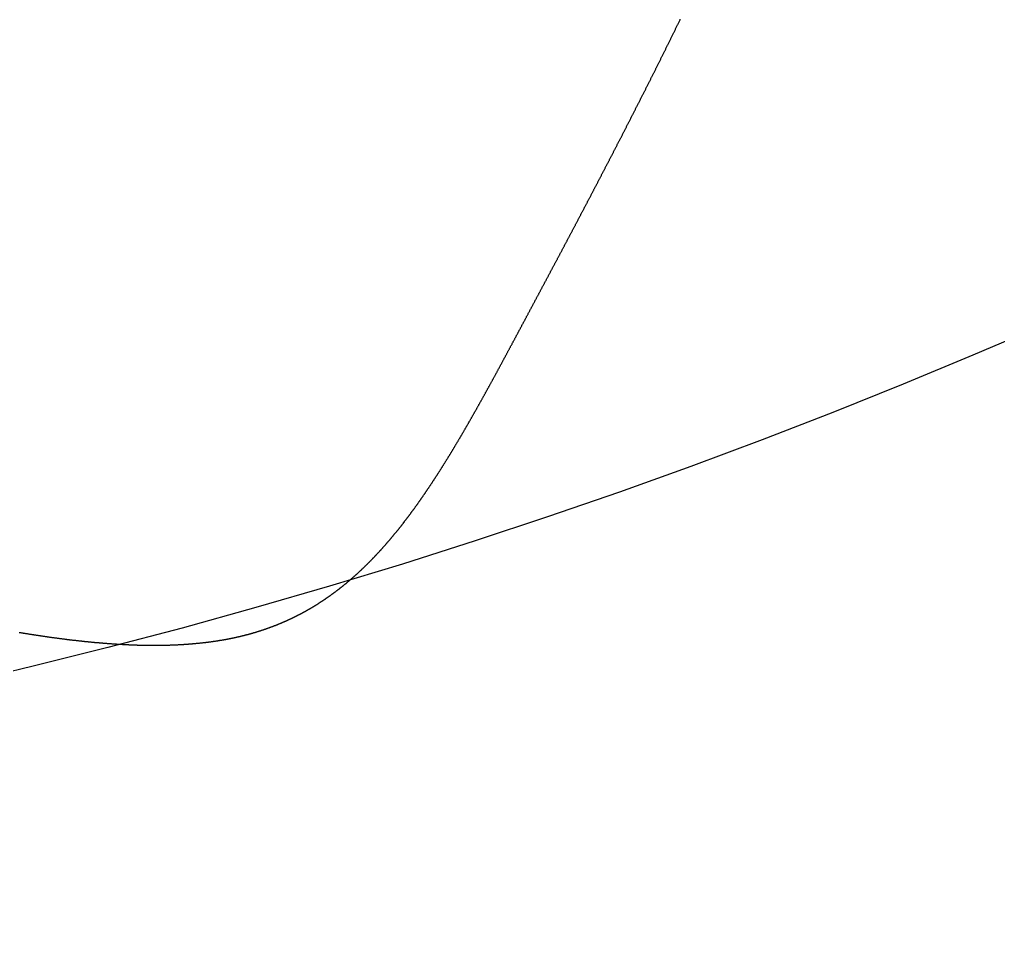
# Model space of a CAD drawing. Header units: millimetres. Extents: x 88 to 97873, y 32 to 55088.
# Drawn here: x 48648.75 to 48650.55, y 4950.649 to 4952.354 of the extents above; entities that cross this region are included whole.
import ezdxf

# ---------------------------------------------------------------- set-up
doc = ezdxf.new("R2010")
doc.units = ezdxf.units.MM
doc.header["$LTSCALE"] = 0.3

msp = doc.modelspace()

# ---------------------------------------------------------------- linework, layer by layer
msp.add_lwpolyline([(48648.7495, 4951.2266), (48648.7506, 4951.2265), (48648.7516, 4951.2263), (48648.7526, 4951.2261), (48648.7537, 4951.226), (48648.7547, 4951.2258), (48648.7558, 4951.2256), (48648.7568, 4951.2254), (48648.7579, 4951.2253), (48648.7589, 4951.2251), (48648.7599, 4951.2249), (48648.761, 4951.2248), (48648.762, 4951.2246), (48648.763, 4951.2244), (48648.7641, 4951.2243), (48648.7651, 4951.2241), (48648.7661, 4951.2239), (48648.7672, 4951.2238), (48648.7682, 4951.2236), (48648.7693, 4951.2234), (48648.7703, 4951.2233), (48648.7713, 4951.2231), (48648.7723, 4951.223), (48648.7734, 4951.2228), (48648.7744, 4951.2226), (48648.7754, 4951.2225), (48648.7765, 4951.2223), (48648.7775, 4951.2222), (48648.7785, 4951.222), (48648.7796, 4951.2218), (48648.7806, 4951.2217), (48648.7816, 4951.2215), (48648.7826, 4951.2214), (48648.7837, 4951.2212), (48648.7847, 4951.2211), (48648.7857, 4951.2209), (48648.7867, 4951.2208), (48648.7878, 4951.2206), (48648.7888, 4951.2204), (48648.7898, 4951.2203), (48648.7908, 4951.2201), (48648.7918, 4951.22), (48648.7929, 4951.2198), (48648.7939, 4951.2197), (48648.7949, 4951.2195), (48648.7959, 4951.2194), (48648.7969, 4951.2193), (48648.798, 4951.2191), (48648.799, 4951.219), (48648.8, 4951.2188), (48648.801, 4951.2187), (48648.802, 4951.2185), (48648.803, 4951.2184), (48648.804, 4951.2182), (48648.8051, 4951.2181), (48648.8061, 4951.2179), (48648.8071, 4951.2178), (48648.8081, 4951.2177), (48648.8091, 4951.2175), (48648.8101, 4951.2174), (48648.8111, 4951.2172), (48648.8121, 4951.2171), (48648.8131, 4951.217), (48648.8141, 4951.2168), (48648.8152, 4951.2167), (48648.8162, 4951.2166), (48648.8172, 4951.2164), (48648.8182, 4951.2163), (48648.8192, 4951.2162), (48648.8202, 4951.216), (48648.8212, 4951.2159), (48648.8222, 4951.2158), (48648.8232, 4951.2156), (48648.8242, 4951.2155), (48648.8252, 4951.2154), (48648.8262, 4951.2152), (48648.8272, 4951.2151), (48648.8282, 4951.215), (48648.8292, 4951.2148), (48648.8302, 4951.2147), (48648.8312, 4951.2146), (48648.8322, 4951.2145), (48648.8332, 4951.2143), (48648.8342, 4951.2142), (48648.8352, 4951.2141), (48648.8362, 4951.214), (48648.8372, 4951.2138), (48648.8382, 4951.2137), (48648.8392, 4951.2136), (48648.8401, 4951.2135), (48648.8411, 4951.2134), (48648.8421, 4951.2132), (48648.8431, 4951.2131), (48648.8441, 4951.213), (48648.8451, 4951.2129), (48648.8461, 4951.2128), (48648.8471, 4951.2126), (48648.8481, 4951.2125), (48648.849, 4951.2124), (48648.85, 4951.2123), (48648.851, 4951.2122), (48648.852, 4951.2121), (48648.853, 4951.212), (48648.854, 4951.2119), (48648.855, 4951.2117), (48648.8559, 4951.2116), (48648.8569, 4951.2115), (48648.8579, 4951.2114), (48648.8589, 4951.2113), (48648.8599, 4951.2112), (48648.8608, 4951.2111), (48648.8618, 4951.211), (48648.8628, 4951.2109), (48648.8638, 4951.2108), (48648.8648, 4951.2107), (48648.8657, 4951.2106), (48648.8667, 4951.2105), (48648.8677, 4951.2104), (48648.8687, 4951.2102), (48648.8696, 4951.2101), (48648.8706, 4951.21), (48648.8716, 4951.2099), (48648.8725, 4951.2098), (48648.8735, 4951.2097), (48648.8745, 4951.2096), (48648.8755, 4951.2096), (48648.8764, 4951.2095), (48648.8774, 4951.2094), (48648.8784, 4951.2093), (48648.8793, 4951.2092), (48648.8803, 4951.2091), (48648.8813, 4951.209), (48648.8822, 4951.2089), (48648.8832, 4951.2088), (48648.8842, 4951.2087), (48648.8851, 4951.2086), (48648.8861, 4951.2085), (48648.8871, 4951.2084), (48648.888, 4951.2083), (48648.889, 4951.2083), (48648.8899, 4951.2082), (48648.8909, 4951.2081), (48648.8919, 4951.208), (48648.8928, 4951.2079), (48648.8938, 4951.2078), (48648.8947, 4951.2077), (48648.8957, 4951.2077), (48648.8966, 4951.2076), (48648.8976, 4951.2075), (48648.8986, 4951.2074), (48648.8995, 4951.2073), (48648.9005, 4951.2073), (48648.9014, 4951.2072), (48648.9024, 4951.2071), (48648.9033, 4951.207), (48648.9043, 4951.2069), (48648.9052, 4951.2069), (48648.9062, 4951.2068), (48648.9071, 4951.2067), (48648.9081, 4951.2066), (48648.909, 4951.2066), (48648.91, 4951.2065), (48648.9109, 4951.2064), (48648.9119, 4951.2064), (48648.9128, 4951.2063), (48648.9137, 4951.2062), (48648.9147, 4951.2061), (48648.9156, 4951.2061), (48648.9166, 4951.206), (48648.9175, 4951.2059), (48648.9185, 4951.2059), (48648.9194, 4951.2058), (48648.9203, 4951.2057), (48648.9213, 4951.2057), (48648.9222, 4951.2056), (48648.9232, 4951.2056), (48648.9241, 4951.2055), (48648.925, 4951.2054), (48648.926, 4951.2054), (48648.9269, 4951.2053), (48648.9278, 4951.2053), (48648.9288, 4951.2052), (48648.9297, 4951.2051), (48648.9306, 4951.2051), (48648.9316, 4951.205), (48648.9325, 4951.205), (48648.9334, 4951.2049), (48648.9344, 4951.2049), (48648.9353, 4951.2048), (48648.9362, 4951.2048), (48648.9372, 4951.2047), (48648.9381, 4951.2047), (48648.939, 4951.2046), (48648.9399, 4951.2046), (48648.9409, 4951.2045), (48648.9418, 4951.2045), (48648.9427, 4951.2044), (48648.9436, 4951.2044), (48648.9446, 4951.2043), (48648.9455, 4951.2043), (48648.9464, 4951.2042), (48648.9473, 4951.2042), (48648.9482, 4951.2041), (48648.9492, 4951.2041), (48648.9501, 4951.2041), (48648.951, 4951.204), (48648.9519, 4951.204), (48648.9528, 4951.2039), (48648.9538, 4951.2039), (48648.9547, 4951.2039), (48648.9556, 4951.2038), (48648.9565, 4951.2038), (48648.9574, 4951.2038), (48648.9583, 4951.2037), (48648.9592, 4951.2037), (48648.9602, 4951.2037), (48648.9611, 4951.2036), (48648.962, 4951.2036), (48648.9629, 4951.2036), (48648.9638, 4951.2035), (48648.9647, 4951.2035), (48648.9656, 4951.2035), (48648.9665, 4951.2034), (48648.9674, 4951.2034), (48648.9683, 4951.2034), (48648.9692, 4951.2034), (48648.9701, 4951.2033), (48648.971, 4951.2033), (48648.972, 4951.2033), (48648.9729, 4951.2033), (48648.9738, 4951.2033), (48648.9747, 4951.2032), (48648.9756, 4951.2032), (48648.9765, 4951.2032), (48648.9774, 4951.2032), (48648.9783, 4951.2032), (48648.9792, 4951.2031), (48648.98, 4951.2031), (48648.9809, 4951.2031), (48648.9818, 4951.2031), (48648.9827, 4951.2031), (48648.9836, 4951.2031), (48648.9845, 4951.2031), (48648.9854, 4951.203), (48648.9863, 4951.203), (48648.9872, 4951.203), (48648.9881, 4951.203), (48648.989, 4951.203), (48648.9899, 4951.203), (48648.9908, 4951.203), (48648.9916, 4951.203), (48648.9925, 4951.203), (48648.9934, 4951.203), (48648.9943, 4951.203), (48648.9952, 4951.203), (48648.9961, 4951.203), (48648.997, 4951.203), (48648.9978, 4951.203), (48648.9987, 4951.203), (48648.9996, 4951.203), (48649.0005, 4951.203), (48649.0014, 4951.203), (48649.0022, 4951.203), (48649.0031, 4951.203), (48649.004, 4951.203), (48649.0049, 4951.203), (48649.0058, 4951.203), (48649.0066, 4951.203), (48649.0075, 4951.203), (48649.0084, 4951.203), (48649.0093, 4951.203), (48649.0101, 4951.2031), (48649.011, 4951.2031), (48649.0119, 4951.2031), (48649.0128, 4951.2031), (48649.0136, 4951.2031), (48649.0145, 4951.2031), (48649.0154, 4951.2031), (48649.0162, 4951.2032), (48649.0171, 4951.2032), (48649.018, 4951.2032), (48649.0188, 4951.2032), (48649.0197, 4951.2032), (48649.0206, 4951.2033), (48649.0214, 4951.2033), (48649.0223, 4951.2033), (48649.0232, 4951.2033), (48649.024, 4951.2033), (48649.0249, 4951.2034), (48649.0257, 4951.2034), (48649.0266, 4951.2034), (48649.0275, 4951.2035), (48649.0283, 4951.2035), (48649.0292, 4951.2035), (48649.03, 4951.2035), (48649.0309, 4951.2036), (48649.0317, 4951.2036), (48649.0326, 4951.2036), (48649.0335, 4951.2037), (48649.0343, 4951.2037), (48649.0352, 4951.2037), (48649.036, 4951.2038), (48649.0369, 4951.2038), (48649.0377, 4951.2039), (48649.0386, 4951.2039), (48649.0394, 4951.2039), (48649.0403, 4951.204), (48649.0411, 4951.204), (48649.042, 4951.2041), (48649.0428, 4951.2041), (48649.0437, 4951.2041), (48649.0445, 4951.2042), (48649.0453, 4951.2042), (48649.0462, 4951.2043), (48649.047, 4951.2043), (48649.0479, 4951.2044), (48649.0487, 4951.2044), (48649.0496, 4951.2045), (48649.0504, 4951.2045), (48649.0512, 4951.2046), (48649.0521, 4951.2046), (48649.0529, 4951.2047), (48649.0537, 4951.2047), (48649.0546, 4951.2048), (48649.0554, 4951.2048), (48649.0563, 4951.2049), (48649.0571, 4951.205), (48649.0579, 4951.205), (48649.0588, 4951.2051), (48649.0596, 4951.2051), (48649.0604, 4951.2052), (48649.0612, 4951.2053), (48649.0621, 4951.2053), (48649.0629, 4951.2054), (48649.0637, 4951.2055), (48649.0646, 4951.2055), (48649.0654, 4951.2056), (48649.0662, 4951.2057), (48649.067, 4951.2057), (48649.0679, 4951.2058), (48649.0687, 4951.2059), (48649.0695, 4951.2059), (48649.0703, 4951.206), (48649.0712, 4951.2061), (48649.072, 4951.2062), (48649.0728, 4951.2062), (48649.0736, 4951.2063), (48649.0744, 4951.2064), (48649.0753, 4951.2065), (48649.0761, 4951.2065), (48649.0769, 4951.2066), (48649.0777, 4951.2067), (48649.0785, 4951.2068), (48649.0793, 4951.2069), (48649.0801, 4951.2069), (48649.081, 4951.207), (48649.0818, 4951.2071), (48649.0826, 4951.2072), (48649.0834, 4951.2073), (48649.0842, 4951.2074), (48649.085, 4951.2074), (48649.0858, 4951.2075), (48649.0866, 4951.2076), (48649.0874, 4951.2077), (48649.0882, 4951.2078), (48649.089, 4951.2079), (48649.0899, 4951.208), (48649.0907, 4951.2081), (48649.0915, 4951.2082), (48649.0923, 4951.2083), (48649.0931, 4951.2084), (48649.0939, 4951.2085), (48649.0947, 4951.2086), (48649.0955, 4951.2087), (48649.0963, 4951.2088), (48649.0971, 4951.2089), (48649.0979, 4951.209), (48649.0987, 4951.2091), (48649.0994, 4951.2092), (48649.1002, 4951.2093), (48649.101, 4951.2094), (48649.1018, 4951.2095), (48649.1026, 4951.2096), (48649.1034, 4951.2097), (48649.1042, 4951.2098), (48649.105, 4951.2099), (48649.1058, 4951.2101), (48649.1066, 4951.2102), (48649.1074, 4951.2103), (48649.1082, 4951.2104), (48649.1089, 4951.2105), (48649.1097, 4951.2106), (48649.1105, 4951.2107), (48649.1113, 4951.2109), (48649.1121, 4951.211), (48649.1129, 4951.2111), (48649.1136, 4951.2112), (48649.1144, 4951.2113), (48649.1152, 4951.2115), (48649.116, 4951.2116), (48649.1168, 4951.2117), (48649.1175, 4951.2118), (48649.1183, 4951.212), (48649.1191, 4951.2121), (48649.1199, 4951.2122), (48649.1206, 4951.2124), (48649.1214, 4951.2125), (48649.1222, 4951.2126), (48649.123, 4951.2127), (48649.1237, 4951.2129), (48649.1245, 4951.213), (48649.1253, 4951.2131), (48649.126, 4951.2133), (48649.1268, 4951.2134), (48649.1276, 4951.2136), (48649.1284, 4951.2137), (48649.1291, 4951.2138), (48649.1299, 4951.214), (48649.1306, 4951.2141), (48649.1314, 4951.2143), (48649.1322, 4951.2144), (48649.1329, 4951.2146), (48649.1337, 4951.2147), (48649.1345, 4951.2148), (48649.1352, 4951.215), (48649.136, 4951.2151), (48649.1367, 4951.2153), (48649.1375, 4951.2154), (48649.1383, 4951.2156), (48649.139, 4951.2157), (48649.1398, 4951.2159), (48649.1405, 4951.2161), (48649.1413, 4951.2162), (48649.142, 4951.2164), (48649.1428, 4951.2165), (48649.1435, 4951.2167), (48649.1443, 4951.2168), (48649.145, 4951.217), (48649.1458, 4951.2172), (48649.1465, 4951.2173), (48649.1473, 4951.2175), (48649.148, 4951.2177), (48649.1488, 4951.2178), (48649.1495, 4951.218), (48649.1503, 4951.2182), (48649.151, 4951.2183), (48649.1517, 4951.2185), (48649.1525, 4951.2187), (48649.1532, 4951.2188), (48649.154, 4951.219), (48649.1547, 4951.2192), (48649.1555, 4951.2193), (48649.1562, 4951.2195), (48649.1569, 4951.2197), (48649.1577, 4951.2199), (48649.1584, 4951.2201), (48649.1591, 4951.2202), (48649.1599, 4951.2204), (48649.1606, 4951.2206), (48649.1613, 4951.2208), (48649.1621, 4951.221), (48649.1628, 4951.2211), (48649.1635, 4951.2213), (48649.1643, 4951.2215), (48649.165, 4951.2217), (48649.1657, 4951.2219), (48649.1664, 4951.2221), (48649.1672, 4951.2223), (48649.1679, 4951.2225), (48649.1686, 4951.2226), (48649.1693, 4951.2228), (48649.1701, 4951.223), (48649.1708, 4951.2232), (48649.1715, 4951.2234), (48649.1722, 4951.2236), (48649.173, 4951.2238), (48649.1737, 4951.224), (48649.1744, 4951.2242), (48649.1751, 4951.2244), (48649.1758, 4951.2246), (48649.1766, 4951.2248), (48649.1773, 4951.225), (48649.178, 4951.2252), (48649.1787, 4951.2254), (48649.1794, 4951.2256), (48649.1801, 4951.2258), (48649.1808, 4951.2261), (48649.1815, 4951.2263), (48649.1823, 4951.2265), (48649.183, 4951.2267), (48649.1837, 4951.2269), (48649.1844, 4951.2271), (48649.1851, 4951.2273), (48649.1858, 4951.2275), (48649.1865, 4951.2278), (48649.1872, 4951.228), (48649.1879, 4951.2282), (48649.1886, 4951.2284), (48649.1893, 4951.2286), (48649.19, 4951.2289), (48649.1907, 4951.2291), (48649.1914, 4951.2293), (48649.1921, 4951.2295), (48649.1928, 4951.2297), (48649.1935, 4951.23), (48649.1942, 4951.2302), (48649.1949, 4951.2304), (48649.1956, 4951.2307), (48649.1963, 4951.2309), (48649.197, 4951.2311), (48649.1977, 4951.2313), (48649.1984, 4951.2316), (48649.1991, 4951.2318), (48649.1998, 4951.232), (48649.2005, 4951.2323), (48649.2012, 4951.2325), (48649.2019, 4951.2328), (48649.2026, 4951.233), (48649.2032, 4951.2332), (48649.2039, 4951.2335), (48649.2046, 4951.2337), (48649.2053, 4951.2339), (48649.206, 4951.2342), (48649.2067, 4951.2344), (48649.2074, 4951.2347), (48649.2081, 4951.2349), (48649.2087, 4951.2352), (48649.2094, 4951.2354), (48649.2101, 4951.2357), (48649.2108, 4951.2359), (48649.2115, 4951.2362), (48649.2121, 4951.2364), (48649.2128, 4951.2367), (48649.2135, 4951.2369), (48649.2142, 4951.2372), (48649.2149, 4951.2374), (48649.2155, 4951.2377), (48649.2162, 4951.2379), (48649.2169, 4951.2382), (48649.2176, 4951.2385), (48649.2182, 4951.2387), (48649.2189, 4951.239), (48649.2196, 4951.2392), (48649.2203, 4951.2395), (48649.2209, 4951.2398), (48649.2216, 4951.24), (48649.2223, 4951.2403), (48649.2229, 4951.2406), (48649.2236, 4951.2408), (48649.2243, 4951.2411), (48649.2249, 4951.2414), (48649.2256, 4951.2416), (48649.2263, 4951.2419), (48649.2269, 4951.2422), (48649.2276, 4951.2425), (48649.2283, 4951.2427), (48649.2289, 4951.243), (48649.2296, 4951.2433), (48649.2303, 4951.2436), (48649.2309, 4951.2438), (48649.2316, 4951.2441), (48649.2322, 4951.2444), (48649.2329, 4951.2447), (48649.2336, 4951.245), (48649.2342, 4951.2452), (48649.2349, 4951.2455), (48649.2355, 4951.2458), (48649.2362, 4951.2461), (48649.2368, 4951.2464), (48649.2375, 4951.2467), (48649.2381, 4951.247), (48649.2388, 4951.2472), (48649.2395, 4951.2475), (48649.2401, 4951.2478), (48649.2408, 4951.2481), (48649.2414, 4951.2484), (48649.2421, 4951.2487), (48649.2427, 4951.249), (48649.2434, 4951.2493), (48649.244, 4951.2496), (48649.2447, 4951.2499), (48649.2453, 4951.2502), (48649.2459, 4951.2505), (48649.2466, 4951.2508), (48649.2472, 4951.2511), (48649.2479, 4951.2514), (48649.2485, 4951.2517), (48649.2492, 4951.252), (48649.2498, 4951.2523), (48649.2505, 4951.2526), (48649.2511, 4951.2529), (48649.2517, 4951.2532), (48649.2524, 4951.2535), (48649.253, 4951.2538), (48649.2537, 4951.2541), (48649.2543, 4951.2545), (48649.2549, 4951.2548), (48649.2556, 4951.2551), (48649.2562, 4951.2554), (48649.2568, 4951.2557), (48649.2575, 4951.256), (48649.2581, 4951.2563), (48649.2587, 4951.2567), (48649.2594, 4951.257), (48649.26, 4951.2573), (48649.2606, 4951.2576), (48649.2613, 4951.2579), (48649.2619, 4951.2583), (48649.2625, 4951.2586), (48649.2632, 4951.2589), (48649.2638, 4951.2592), (48649.2644, 4951.2596), (48649.265, 4951.2599), (48649.2657, 4951.2602), (48649.2663, 4951.2605), (48649.2669, 4951.2609), (48649.2675, 4951.2612), (48649.2682, 4951.2615), (48649.2688, 4951.2619), (48649.2694, 4951.2622), (48649.27, 4951.2625), (48649.2707, 4951.2629), (48649.2713, 4951.2632), (48649.2719, 4951.2635), (48649.2725, 4951.2639), (48649.2731, 4951.2642), (48649.2738, 4951.2646), (48649.2744, 4951.2649), (48649.275, 4951.2652), (48649.2756, 4951.2656), (48649.2762, 4951.2659), (48649.2769, 4951.2663), (48649.2775, 4951.2666), (48649.2781, 4951.267), (48649.2787, 4951.2673), (48649.2793, 4951.2677), (48649.2799, 4951.268), (48649.2805, 4951.2684), (48649.2812, 4951.2687), (48649.2818, 4951.2691), (48649.2824, 4951.2694), (48649.283, 4951.2698), (48649.2836, 4951.2701), (48649.2842, 4951.2705), (48649.2848, 4951.2708), (48649.2854, 4951.2712), (48649.286, 4951.2715), (48649.2866, 4951.2719), (48649.2872, 4951.2723), (48649.2879, 4951.2726), (48649.2885, 4951.273), (48649.2891, 4951.2734), (48649.2897, 4951.2737), (48649.2903, 4951.2741), (48649.2909, 4951.2744), (48649.2915, 4951.2748), (48649.2921, 4951.2752), (48649.2927, 4951.2755), (48649.2933, 4951.2759), (48649.2939, 4951.2763), (48649.2945, 4951.2767), (48649.2951, 4951.277), (48649.2957, 4951.2774), (48649.2963, 4951.2778), (48649.2969, 4951.2781), (48649.2975, 4951.2785), (48649.2981, 4951.2789), (48649.2987, 4951.2793), (48649.2993, 4951.2796), (48649.2999, 4951.28), (48649.3005, 4951.2804), (48649.3011, 4951.2808), (48649.3016, 4951.2812), (48649.3022, 4951.2815), (48649.3028, 4951.2819), (48649.3034, 4951.2823), (48649.304, 4951.2827), (48649.3046, 4951.2831), (48649.3052, 4951.2835), (48649.3058, 4951.2839), (48649.3064, 4951.2842), (48649.307, 4951.2846), (48649.3076, 4951.285), (48649.3081, 4951.2854), (48649.3087, 4951.2858), (48649.3093, 4951.2862), (48649.3099, 4951.2866), (48649.3105, 4951.287), (48649.3111, 4951.2874), (48649.3117, 4951.2878), (48649.3122, 4951.2882), (48649.3128, 4951.2886), (48649.3134, 4951.289), (48649.314, 4951.2894), (48649.3146, 4951.2898), (48649.3152, 4951.2902), (48649.3157, 4951.2906), (48649.3163, 4951.291), (48649.3169, 4951.2914), (48649.3175, 4951.2918), (48649.3181, 4951.2922), (48649.3186, 4951.2926), (48649.3192, 4951.293), (48649.3198, 4951.2934), (48649.3204, 4951.2938), (48649.3209, 4951.2942), (48649.3215, 4951.2947), (48649.3221, 4951.2951), (48649.3227, 4951.2955), (48649.3232, 4951.2959), (48649.3238, 4951.2963), (48649.3244, 4951.2967), (48649.325, 4951.2971), (48649.3255, 4951.2976), (48649.3261, 4951.298), (48649.3267, 4951.2984), (48649.3272, 4951.2988), (48649.3278, 4951.2992), (48649.3284, 4951.2997), (48649.329, 4951.3001), (48649.3295, 4951.3005), (48649.3301, 4951.3009), (48649.3307, 4951.3014), (48649.3312, 4951.3018), (48649.3318, 4951.3022), (48649.3324, 4951.3026), (48649.3329, 4951.3031), (48649.3335, 4951.3035), (48649.3341, 4951.3039), (48649.3346, 4951.3044), (48649.3352, 4951.3048), (48649.3358, 4951.3052), (48649.3363, 4951.3057), (48649.3369, 4951.3061), (48649.3374, 4951.3065), (48649.338, 4951.307), (48649.3386, 4951.3074), (48649.3391, 4951.3078), (48649.3397, 4951.3083), (48649.3402, 4951.3087), (48649.3408, 4951.3092), (48649.3414, 4951.3096), (48649.3419, 4951.31), (48649.3425, 4951.3105), (48649.343, 4951.3109), (48649.3436, 4951.3114), (48649.3442, 4951.3118), (48649.3447, 4951.3123), (48649.3453, 4951.3127), (48649.3458, 4951.3132), (48649.3464, 4951.3136), (48649.3469, 4951.3141), (48649.3475, 4951.3145), (48649.348, 4951.315), (48649.3486, 4951.3154), (48649.3491, 4951.3159), (48649.3497, 4951.3163), (48649.3502, 4951.3168), (48649.3508, 4951.3172), (48649.3514, 4951.3177), (48649.3519, 4951.3182), (48649.3525, 4951.3186), (48649.353, 4951.3191), (48649.3536, 4951.3195), (48649.3541, 4951.32), (48649.3546, 4951.3205), (48649.3552, 4951.3209), (48649.3557, 4951.3214), (48649.3563, 4951.3219), (48649.3568, 4951.3223), (48649.3574, 4951.3228), (48649.3579, 4951.3233), (48649.3585, 4951.3237), (48649.359, 4951.3242), (48649.3596, 4951.3247), (48649.3601, 4951.3251), (48649.3607, 4951.3256), (48649.3612, 4951.3261), (48649.3617, 4951.3266), (48649.3623, 4951.327), (48649.3628, 4951.3275), (48649.3634, 4951.328), (48649.3639, 4951.3285), (48649.3644, 4951.3289), (48649.365, 4951.3294), (48649.3655, 4951.3299), (48649.3661, 4951.3304), (48649.3666, 4951.3309), (48649.3671, 4951.3313), (48649.3677, 4951.3318), (48649.3682, 4951.3323), (48649.3688, 4951.3328), (48649.3693, 4951.3333), (48649.3698, 4951.3338), (48649.3704, 4951.3342), (48649.3709, 4951.3347), (48649.3714, 4951.3352), (48649.372, 4951.3357), (48649.3725, 4951.3362), (48649.373, 4951.3367), (48649.3736, 4951.3372), (48649.3741, 4951.3377), (48649.3746, 4951.3382), (48649.3752, 4951.3387), (48649.3757, 4951.3392), (48649.3762, 4951.3397), (48649.3768, 4951.3402), (48649.3773, 4951.3407), (48649.3778, 4951.3412), (48649.3784, 4951.3417), (48649.3789, 4951.3422), (48649.3794, 4951.3427), (48649.38, 4951.3432), (48649.3805, 4951.3437), (48649.381, 4951.3442), (48649.3815, 4951.3447), (48649.3821, 4951.3452), (48649.3826, 4951.3457), (48649.3831, 4951.3462), (48649.3836, 4951.3467), (48649.3842, 4951.3472), (48649.3847, 4951.3477), (48649.3852, 4951.3482), (48649.3857, 4951.3487), (48649.3863, 4951.3492), (48649.3868, 4951.3498), (48649.3873, 4951.3503), (48649.3878, 4951.3508), (48649.3884, 4951.3513), (48649.3889, 4951.3518), (48649.3894, 4951.3523), (48649.3899, 4951.3529), (48649.3905, 4951.3534), (48649.391, 4951.3539), (48649.3915, 4951.3544), (48649.392, 4951.3549), (48649.3925, 4951.3555), (48649.3931, 4951.356), (48649.3936, 4951.3565), (48649.3941, 4951.357), (48649.3946, 4951.3576), (48649.3951, 4951.3581), (48649.3957, 4951.3586), (48649.3962, 4951.3591), (48649.3967, 4951.3597), (48649.3972, 4951.3602), (48649.3977, 4951.3607), (48649.3982, 4951.3613), (48649.3988, 4951.3618), (48649.3993, 4951.3623), (48649.3998, 4951.3629), (48649.4003, 4951.3634), (48649.4008, 4951.3639), (48649.4013, 4951.3645), (48649.4018, 4951.365), (48649.4024, 4951.3655), (48649.4029, 4951.3661), (48649.4034, 4951.3666), (48649.4039, 4951.3672), (48649.4044, 4951.3677), (48649.4049, 4951.3682), (48649.4054, 4951.3688), (48649.4059, 4951.3693), (48649.4065, 4951.3699), (48649.407, 4951.3704), (48649.4075, 4951.371), (48649.408, 4951.3715), (48649.4085, 4951.3721), (48649.409, 4951.3726), (48649.4095, 4951.3732), (48649.41, 4951.3737), (48649.4105, 4951.3743), (48649.411, 4951.3748), (48649.4116, 4951.3754), (48649.4121, 4951.3759), (48649.4126, 4951.3765), (48649.4131, 4951.377), (48649.4136, 4951.3776), (48649.4141, 4951.3781), (48649.4146, 4951.3787), (48649.4151, 4951.3793), (48649.4156, 4951.3798), (48649.4161, 4951.3804), (48649.4166, 4951.3809), (48649.4171, 4951.3815), (48649.4176, 4951.3821), (48649.4181, 4951.3826), (48649.4186, 4951.3832), (48649.4191, 4951.3837), (48649.4196, 4951.3843), (48649.4201, 4951.3849), (48649.4206, 4951.3854), (48649.4211, 4951.386), (48649.4216, 4951.3866), (48649.4221, 4951.3872), (48649.4226, 4951.3877), (48649.4232, 4951.3883), (48649.4237, 4951.3889), (48649.4242, 4951.3894), (48649.4247, 4951.39), (48649.4252, 4951.3906), (48649.4257, 4951.3912), (48649.4261, 4951.3917), (48649.4266, 4951.3923), (48649.4271, 4951.3929), (48649.4276, 4951.3935), (48649.4281, 4951.394), (48649.4286, 4951.3946), (48649.4291, 4951.3952), (48649.4296, 4951.3958), (48649.4301, 4951.3964), (48649.4306, 4951.397), (48649.4311, 4951.3975), (48649.4316, 4951.3981), (48649.4321, 4951.3987), (48649.4326, 4951.3993), (48649.4331, 4951.3999), (48649.4336, 4951.4005), (48649.4341, 4951.4011), (48649.4346, 4951.4017), (48649.4351, 4951.4022), (48649.4356, 4951.4028), (48649.4361, 4951.4034), (48649.4366, 4951.404), (48649.4371, 4951.4046), (48649.4376, 4951.4052), (48649.438, 4951.4058), (48649.4385, 4951.4064), (48649.439, 4951.407), (48649.4395, 4951.4076), (48649.44, 4951.4082), (48649.4405, 4951.4088), (48649.441, 4951.4094), (48649.4415, 4951.41), (48649.442, 4951.4106), (48649.4425, 4951.4112), (48649.443, 4951.4118), (48649.4435, 4951.4124), (48649.4439, 4951.413), (48649.4444, 4951.4136), (48649.4449, 4951.4142), (48649.4454, 4951.4148), (48649.4459, 4951.4154), (48649.4464, 4951.416), (48649.4469, 4951.4166), (48649.4474, 4951.4173), (48649.4479, 4951.4179), (48649.4483, 4951.4185), (48649.4488, 4951.4191), (48649.4493, 4951.4197), (48649.4498, 4951.4203), (48649.4503, 4951.4209), (48649.4508, 4951.4215), (48649.4513, 4951.4222), (48649.4517, 4951.4228), (48649.4522, 4951.4234), (48649.4527, 4951.424), (48649.4532, 4951.4246), (48649.4537, 4951.4253), (48649.4542, 4951.4259), (48649.4547, 4951.4265), (48649.4551, 4951.4271), (48649.4556, 4951.4277), (48649.4561, 4951.4284), (48649.4566, 4951.429), (48649.4571, 4951.4296), (48649.4576, 4951.4302), (48649.458, 4951.4309), (48649.4585, 4951.4315), (48649.459, 4951.4321), (48649.4595, 4951.4328), (48649.46, 4951.4334), (48649.4605, 4951.434), (48649.4609, 4951.4347), (48649.4614, 4951.4353), (48649.4619, 4951.4359), (48649.4624, 4951.4366), (48649.4629, 4951.4372), (48649.4633, 4951.4378), (48649.4638, 4951.4385), (48649.4643, 4951.4391), (48649.4648, 4951.4397), (48649.4653, 4951.4404), (48649.4657, 4951.441), (48649.4662, 4951.4417), (48649.4667, 4951.4423), (48649.4672, 4951.4429), (48649.4677, 4951.4436), (48649.4681, 4951.4442), (48649.4686, 4951.4449), (48649.4691, 4951.4455), (48649.4696, 4951.4462), (48649.4701, 4951.4468), (48649.4705, 4951.4475), (48649.471, 4951.4481), (48649.4715, 4951.4487), (48649.472, 4951.4494), (48649.4724, 4951.45), (48649.4729, 4951.4507), (48649.4734, 4951.4514), (48649.4739, 4951.452), (48649.4744, 4951.4527), (48649.4748, 4951.4533), (48649.4753, 4951.454), (48649.4758, 4951.4546), (48649.4763, 4951.4553), (48649.4767, 4951.4559), (48649.4772, 4951.4566), (48649.4777, 4951.4573), (48649.4782, 4951.4579), (48649.4786, 4951.4586), (48649.4791, 4951.4592), (48649.4796, 4951.4599), (48649.4801, 4951.4606), (48649.4805, 4951.4612), (48649.481, 4951.4619), (48649.4815, 4951.4625), (48649.482, 4951.4632), (48649.4824, 4951.4639), (48649.4829, 4951.4645), (48649.4834, 4951.4652), (48649.4838, 4951.4659), (48649.4843, 4951.4666), (48649.4848, 4951.4672), (48649.4853, 4951.4679), (48649.4857, 4951.4686), (48649.4862, 4951.4692), (48649.4867, 4951.4699), (48649.4872, 4951.4706), (48649.4876, 4951.4713), (48649.4881, 4951.4719), (48649.4886, 4951.4726), (48649.489, 4951.4733), (48649.4895, 4951.474), (48649.49, 4951.4746), (48649.4905, 4951.4753), (48649.4909, 4951.476), (48649.4914, 4951.4767), (48649.4919, 4951.4774), (48649.4923, 4951.478), (48649.4928, 4951.4787), (48649.4933, 4951.4794), (48649.4938, 4951.4801), (48649.4942, 4951.4808), (48649.4947, 4951.4815), (48649.4952, 4951.4821), (48649.4956, 4951.4828), (48649.4961, 4951.4835), (48649.4966, 4951.4842), (48649.497, 4951.4849), (48649.4975, 4951.4856), (48649.498, 4951.4863), (48649.4984, 4951.487), (48649.4989, 4951.4877), (48649.4994, 4951.4884), (48649.4999, 4951.4891), (48649.5003, 4951.4897), (48649.5008, 4951.4904), (48649.5013, 4951.4911), (48649.5017, 4951.4918), (48649.5022, 4951.4925), (48649.5027, 4951.4932), (48649.5031, 4951.4939), (48649.5036, 4951.4946), (48649.5041, 4951.4953), (48649.5045, 4951.496), (48649.505, 4951.4967), (48649.5055, 4951.4974), (48649.5059, 4951.4981), (48649.5064, 4951.4988), (48649.5069, 4951.4995), (48649.5073, 4951.5003), (48649.5078, 4951.501), (48649.5083, 4951.5017), (48649.5087, 4951.5024), (48649.5092, 4951.5031), (48649.5097, 4951.5038), (48649.5101, 4951.5045), (48649.5106, 4951.5052), (48649.5111, 4951.5059), (48649.5115, 4951.5066), (48649.512, 4951.5074), (48649.5125, 4951.5081), (48649.5129, 4951.5088), (48649.5134, 4951.5095), (48649.5139, 4951.5102), (48649.5143, 4951.5109), (48649.5148, 4951.5116), (48649.5153, 4951.5124), (48649.5157, 4951.5131), (48649.5162, 4951.5138), (48649.5167, 4951.5145), (48649.5171, 4951.5152), (48649.5176, 4951.516), (48649.5181, 4951.5167), (48649.5185, 4951.5174), (48649.519, 4951.5181), (48649.5195, 4951.5189), (48649.5199, 4951.5196), (48649.5204, 4951.5203), (48649.5208, 4951.521), (48649.5213, 4951.5218), (48649.5218, 4951.5225), (48649.5222, 4951.5232), (48649.5227, 4951.5239), (48649.5232, 4951.5247), (48649.5236, 4951.5254), (48649.5241, 4951.5261), (48649.5246, 4951.5269), (48649.525, 4951.5276), (48649.5255, 4951.5283), (48649.526, 4951.5291), (48649.5264, 4951.5298), (48649.5269, 4951.5305), (48649.5273, 4951.5313), (48649.5278, 4951.532), (48649.5283, 4951.5328), (48649.5287, 4951.5335), (48649.5292, 4951.5342), (48649.5297, 4951.535), (48649.5301, 4951.5357), (48649.5306, 4951.5365), (48649.5311, 4951.5372), (48649.5315, 4951.5379), (48649.532, 4951.5387), (48649.5324, 4951.5394), (48649.5329, 4951.5402), (48649.5334, 4951.5409), (48649.5338, 4951.5417), (48649.5343, 4951.5424), (48649.5348, 4951.5432), (48649.5352, 4951.5439), (48649.5357, 4951.5447), (48649.5362, 4951.5454), (48649.5366, 4951.5462), (48649.5371, 4951.5469), (48649.5375, 4951.5477), (48649.538, 4951.5484), (48649.5385, 4951.5492), (48649.5389, 4951.5499), (48649.5394, 4951.5507), (48649.5399, 4951.5514), (48649.5403, 4951.5522), (48649.5408, 4951.553), (48649.5412, 4951.5537), (48649.5417, 4951.5545), (48649.5422, 4951.5552), (48649.5426, 4951.556), (48649.5431, 4951.5568), (48649.5436, 4951.5575), (48649.544, 4951.5583), (48649.5445, 4951.559), (48649.5449, 4951.5598), (48649.5454, 4951.5606), (48649.5459, 4951.5613), (48649.5463, 4951.5621), (48649.5468, 4951.5629), (48649.5473, 4951.5636), (48649.5477, 4951.5644), (48649.5482, 4951.5652), (48649.5486, 4951.5659), (48649.5491, 4951.5667), (48649.5496, 4951.5675), (48649.55, 4951.5683), (48649.5505, 4951.569), (48649.551, 4951.5698), (48649.5514, 4951.5706), (48649.5519, 4951.5713), (48649.5524, 4951.5721), (48649.5528, 4951.5729), (48649.5533, 4951.5737), (48649.5537, 4951.5745), (48649.5542, 4951.5752), (48649.5547, 4951.576), (48649.5551, 4951.5768), (48649.5556, 4951.5776), (48649.5561, 4951.5783), (48649.5565, 4951.5791), (48649.557, 4951.5799), (48649.5574, 4951.5807), (48649.5579, 4951.5815), (48649.5584, 4951.5823), (48649.5588, 4951.583), (48649.5593, 4951.5838), (48649.5598, 4951.5846), (48649.5602, 4951.5854), (48649.5607, 4951.5862), (48649.5611, 4951.587), (48649.5616, 4951.5878), (48649.5621, 4951.5886), (48649.5625, 4951.5893), (48649.563, 4951.5901), (48649.5635, 4951.5909), (48649.5639, 4951.5917), (48649.5644, 4951.5925), (48649.5649, 4951.5933), (48649.5653, 4951.5941), (48649.5658, 4951.5949), (48649.5662, 4951.5957), (48649.5667, 4951.5965), (48649.5672, 4951.5973), (48649.5676, 4951.5981), (48649.5681, 4951.5989), (48649.5686, 4951.5997), (48649.569, 4951.6005), (48649.5695, 4951.6013), (48649.57, 4951.6021), (48649.5704, 4951.6029), (48649.5709, 4951.6037), (48649.5713, 4951.6045), (48649.5718, 4951.6053), (48649.5723, 4951.6061), (48649.5727, 4951.6069), (48649.5732, 4951.6077), (48649.5737, 4951.6085), (48649.5741, 4951.6093), (48649.5746, 4951.6101), (48649.5751, 4951.6109), (48649.5755, 4951.6117), (48649.576, 4951.6126), (48649.5765, 4951.6134), (48649.5769, 4951.6142), (48649.5774, 4951.615), (48649.5779, 4951.6158), (48649.5783, 4951.6166), (48649.5788, 4951.6174), (48649.5792, 4951.6182), (48649.5797, 4951.6191), (48649.5802, 4951.6199), (48649.5806, 4951.6207), (48649.5811, 4951.6215), (48649.5816, 4951.6223), (48649.582, 4951.6231), (48649.5825, 4951.624), (48649.583, 4951.6248), (48649.5834, 4951.6256), (48649.5839, 4951.6264), (48649.5844, 4951.6272), (48649.5848, 4951.6281), (48649.5853, 4951.6289), (48649.5858, 4951.6297), (48649.5862, 4951.6305), (48649.5867, 4951.6314), (48649.5872, 4951.6322), (48649.5876, 4951.633), (48649.5881, 4951.6338), (48649.5886, 4951.6347), (48649.589, 4951.6355), (48649.5895, 4951.6363), (48649.59, 4951.6372), (48649.5904, 4951.638), (48649.5909, 4951.6388), (48649.5914, 4951.6397), (48649.5918, 4951.6405), (48649.5923, 4951.6413), (48649.5928, 4951.6421), (48649.5932, 4951.643), (48649.5937, 4951.6438), (48649.5942, 4951.6447), (48649.5946, 4951.6455), (48649.5951, 4951.6463), (48649.5956, 4951.6472), (48649.5961, 4951.648), (48649.5965, 4951.6488), (48649.597, 4951.6497), (48649.5975, 4951.6505), (48649.5979, 4951.6514), (48649.5984, 4951.6522), (48649.5989, 4951.653), (48649.5993, 4951.6539), (48649.5998, 4951.6547), (48649.6003, 4951.6556), (48649.6007, 4951.6564), (48649.6012, 4951.6573), (48649.6017, 4951.6581), (48649.6022, 4951.659), (48649.6026, 4951.6598), (48649.6031, 4951.6607), (48649.6036, 4951.6615), (48649.604, 4951.6624), (48649.6045, 4951.6632), (48649.605, 4951.6641), (48649.6054, 4951.6649), (48649.6059, 4951.6658), (48649.6064, 4951.6666), (48649.6069, 4951.6675), (48649.6073, 4951.6683), (48649.6078, 4951.6692), (48649.6083, 4951.67), (48649.6087, 4951.6709), (48649.6092, 4951.6717), (48649.6097, 4951.6726), (48649.6102, 4951.6735), (48649.6106, 4951.6743), (48649.6111, 4951.6752), (48649.6116, 4951.676), (48649.6121, 4951.6769), (48649.6125, 4951.6778), (48649.613, 4951.6786), (48649.6135, 4951.6795), (48649.614, 4951.6803), (48649.6144, 4951.6812), (48649.6149, 4951.6821), (48649.6154, 4951.6829), (48649.6158, 4951.6838), (48649.6163, 4951.6847), (48649.6168, 4951.6855), (48649.6173, 4951.6864), (48649.6177, 4951.6873), (48649.6182, 4951.6881), (48649.6187, 4951.689), (48649.6192, 4951.6899), (48649.6196, 4951.6908), (48649.6201, 4951.6916), (48649.6206, 4951.6925), (48649.6211, 4951.6934), (48649.6216, 4951.6942), (48649.622, 4951.6951), (48649.6225, 4951.696), (48649.623, 4951.6969), (48649.6235, 4951.6977), (48649.6239, 4951.6986), (48649.6244, 4951.6995), (48649.6249, 4951.7004), (48649.6254, 4951.7013), (48649.6258, 4951.7021), (48649.6263, 4951.703), (48649.6268, 4951.7039), (48649.6273, 4951.7048), (48649.6278, 4951.7057), (48649.6282, 4951.7065), (48649.6287, 4951.7074), (48649.6292, 4951.7083), (48649.6297, 4951.7092), (48649.6302, 4951.7101), (48649.6306, 4951.711), (48649.6311, 4951.7118), (48649.6316, 4951.7127), (48649.6321, 4951.7136), (48649.6326, 4951.7145), (48649.633, 4951.7154), (48649.6335, 4951.7163), (48649.634, 4951.7172), (48649.6345, 4951.7181), (48649.635, 4951.719), (48649.6354, 4951.7198), (48649.6359, 4951.7207), (48649.6364, 4951.7216), (48649.6369, 4951.7225), (48649.6374, 4951.7234), (48649.6379, 4951.7243), (48649.6383, 4951.7252), (48649.6388, 4951.7261), (48649.6393, 4951.727), (48649.6398, 4951.7279), (48649.6403, 4951.7288), (48649.6408, 4951.7297), (48649.6412, 4951.7306), (48649.6417, 4951.7315), (48649.6422, 4951.7324), (48649.6427, 4951.7333), (48649.6432, 4951.7342), (48649.6437, 4951.7351), (48649.6442, 4951.736), (48649.6446, 4951.7369), (48649.6451, 4951.7378), (48649.6456, 4951.7387), (48649.6461, 4951.7396), (48649.6466, 4951.7405), (48649.6471, 4951.7414), (48649.6476, 4951.7423), (48649.648, 4951.7432), (48649.6485, 4951.7441), (48649.649, 4951.7451), (48649.6495, 4951.746), (48649.65, 4951.7469), (48649.6505, 4951.7478), (48649.651, 4951.7487), (48649.6515, 4951.7496), (48649.652, 4951.7505), (48649.6524, 4951.7514), (48649.6529, 4951.7524), (48649.6534, 4951.7533), (48649.6539, 4951.7542), (48649.6544, 4951.7551), (48649.6549, 4951.756), (48649.6554, 4951.7569), (48649.6559, 4951.7578), (48649.6564, 4951.7588), (48649.6569, 4951.7597), (48649.6574, 4951.7606), (48649.6578, 4951.7615), (48649.6583, 4951.7624), (48649.6588, 4951.7634), (48649.6593, 4951.7643), (48649.6598, 4951.7652), (48649.6603, 4951.7661), (48649.6608, 4951.7671), (48649.6613, 4951.768), (48649.6618, 4951.7689), (48649.6623, 4951.7698), (48649.6628, 4951.7708), (48649.6633, 4951.7717), (48649.6638, 4951.7726), (48649.6643, 4951.7735), (48649.6648, 4951.7745), (48649.6653, 4951.7754), (48649.6658, 4951.7763), (48649.6663, 4951.7773), (48649.6667, 4951.7782), (48649.6672, 4951.7791), (48649.6677, 4951.78), (48649.6682, 4951.781), (48649.6687, 4951.7819), (48649.6692, 4951.7828), (48649.6697, 4951.7838), (48649.6702, 4951.7847), (48649.6707, 4951.7856), (48649.6712, 4951.7866), (48649.6717, 4951.7875), (48649.6722, 4951.7885), (48649.6727, 4951.7894), (48649.6732, 4951.7903), (48649.6737, 4951.7913), (48649.6742, 4951.7922), (48649.6747, 4951.7932), (48649.6752, 4951.7941), (48649.6757, 4951.795), (48649.6762, 4951.796), (48649.6768, 4951.7969), (48649.6773, 4951.7979), (48649.6778, 4951.7988), (48649.6783, 4951.7998), (48649.6788, 4951.8007), (48649.6793, 4951.8016), (48649.6798, 4951.8026), (48649.6803, 4951.8035), (48649.6808, 4951.8045), (48649.6813, 4951.8054), (48649.6818, 4951.8064), (48649.6823, 4951.8073), (48649.6828, 4951.8083), (48649.6833, 4951.8092), (48649.6838, 4951.8102), (48649.6843, 4951.8111), (48649.6848, 4951.8121), (48649.6853, 4951.813), (48649.6859, 4951.814), (48649.6864, 4951.8149), (48649.6869, 4951.8159), (48649.6874, 4951.8168), (48649.6879, 4951.8178), (48649.6884, 4951.8188), (48649.6889, 4951.8197), (48649.6894, 4951.8207), (48649.6899, 4951.8216), (48649.6904, 4951.8226), (48649.691, 4951.8235), (48649.6915, 4951.8245), (48649.692, 4951.8255), (48649.6925, 4951.8264), (48649.693, 4951.8274), (48649.6935, 4951.8284), (48649.694, 4951.8293), (48649.6945, 4951.8303), (48649.6951, 4951.8312), (48649.6956, 4951.8322), (48649.6961, 4951.8332), (48649.6966, 4951.8341), (48649.6971, 4951.8351), (48649.6976, 4951.8361), (48649.6981, 4951.837), (48649.6987, 4951.838), (48649.6992, 4951.839), (48649.6997, 4951.8399), (48649.7002, 4951.8409), (48649.7007, 4951.8419), (48649.7012, 4951.8428), (48649.7018, 4951.8438), (48649.7023, 4951.8448), (48649.7028, 4951.8458), (48649.7033, 4951.8467), (48649.7038, 4951.8477), (48649.7044, 4951.8487), (48649.7049, 4951.8497), (48649.7054, 4951.8506), (48649.7059, 4951.8516), (48649.7064, 4951.8526), (48649.707, 4951.8536), (48649.7075, 4951.8545), (48649.708, 4951.8555), (48649.7085, 4951.8565), (48649.709, 4951.8575), (48649.7096, 4951.8584), (48649.7101, 4951.8594), (48649.7106, 4951.8604), (48649.7111, 4951.8614), (48649.7116, 4951.8624), (48649.7122, 4951.8634), (48649.7127, 4951.8643), (48649.7132, 4951.8653), (48649.7137, 4951.8663), (48649.7143, 4951.8673), (48649.7148, 4951.8683), (48649.7153, 4951.8693), (48649.7158, 4951.8702), (48649.7164, 4951.8712), (48649.7169, 4951.8722), (48649.7174, 4951.8732), (48649.7179, 4951.8742), (48649.7185, 4951.8752), (48649.719, 4951.8762), (48649.7195, 4951.8772), (48649.7201, 4951.8782), (48649.7206, 4951.8791), (48649.7211, 4951.8801), (48649.7216, 4951.8811), (48649.7222, 4951.8821), (48649.7227, 4951.8831), (48649.7232, 4951.8841), (48649.7237, 4951.8851), (48649.7243, 4951.8861), (48649.7248, 4951.8871), (48649.7253, 4951.8881), (48649.7259, 4951.8891), (48649.7264, 4951.8901), (48649.7269, 4951.8911), (48649.7275, 4951.8921), (48649.728, 4951.8931), (48649.7285, 4951.8941), (48649.7291, 4951.8951), (48649.7296, 4951.8961), (48649.7301, 4951.8971), (48649.7306, 4951.8981), (48649.7312, 4951.8991), (48649.7317, 4951.9001), (48649.7322, 4951.9011), (48649.7328, 4951.9021), (48649.7333, 4951.9031), (48649.7338, 4951.9041), (48649.7344, 4951.9051), (48649.7349, 4951.9061), (48649.7354, 4951.9071), (48649.736, 4951.9081), (48649.7365, 4951.9091), (48649.7371, 4951.9101), (48649.7376, 4951.9111), (48649.7381, 4951.9121), (48649.7387, 4951.9132), (48649.7392, 4951.9142), (48649.7397, 4951.9152), (48649.7403, 4951.9162), (48649.7408, 4951.9172), (48649.7413, 4951.9182), (48649.7419, 4951.9192), (48649.7424, 4951.9202), (48649.743, 4951.9212), (48649.7435, 4951.9223), (48649.744, 4951.9233), (48649.7446, 4951.9243), (48649.7451, 4951.9253), (48649.7456, 4951.9263), (48649.7462, 4951.9273), (48649.7467, 4951.9284), (48649.7473, 4951.9294), (48649.7478, 4951.9304), (48649.7483, 4951.9314), (48649.7489, 4951.9324), (48649.7494, 4951.9334), (48649.75, 4951.9345), (48649.7505, 4951.9355), (48649.751, 4951.9365), (48649.7516, 4951.9375), (48649.7521, 4951.9385), (48649.7527, 4951.9396), (48649.7532, 4951.9406), (48649.7538, 4951.9416), (48649.7543, 4951.9426), (48649.7548, 4951.9437), (48649.7554, 4951.9447), (48649.7559, 4951.9457), (48649.7565, 4951.9467), (48649.757, 4951.9478), (48649.7576, 4951.9488), (48649.7581, 4951.9498), (48649.7586, 4951.9509), (48649.7592, 4951.9519), (48649.7597, 4951.9529), (48649.7603, 4951.9539), (48649.7608, 4951.955), (48649.7614, 4951.956), (48649.7619, 4951.957), (48649.7625, 4951.9581), (48649.763, 4951.9591), (48649.7636, 4951.9601), (48649.7641, 4951.9612), (48649.7646, 4951.9622), (48649.7652, 4951.9632), (48649.7657, 4951.9643), (48649.7663, 4951.9653), (48649.7668, 4951.9663), (48649.7674, 4951.9674), (48649.7679, 4951.9684), (48649.7685, 4951.9694), (48649.769, 4951.9705), (48649.7696, 4951.9715), (48649.7701, 4951.9726), (48649.7707, 4951.9736), (48649.7712, 4951.9746), (48649.7718, 4951.9757), (48649.7723, 4951.9767), (48649.7729, 4951.9778), (48649.7734, 4951.9788), (48649.774, 4951.9798), (48649.7745, 4951.9809), (48649.7751, 4951.9819), (48649.7756, 4951.983), (48649.7762, 4951.984), (48649.7767, 4951.9851), (48649.7773, 4951.9861), (48649.7778, 4951.9872), (48649.7784, 4951.9882), (48649.7789, 4951.9892), (48649.7795, 4951.9903), (48649.78, 4951.9913), (48649.7806, 4951.9924), (48649.7811, 4951.9934), (48649.7817, 4951.9945), (48649.7822, 4951.9955), (48649.7828, 4951.9966), (48649.7833, 4951.9976), (48649.7839, 4951.9987), (48649.7844, 4951.9997), (48649.785, 4952.0008), (48649.7855, 4952.0018), (48649.7861, 4952.0029), (48649.7867, 4952.0039), (48649.7872, 4952.005), (48649.7878, 4952.0061), (48649.7883, 4952.0071), (48649.7889, 4952.0082), (48649.7894, 4952.0092), (48649.79, 4952.0103), (48649.7905, 4952.0113), (48649.7911, 4952.0124), (48649.7916, 4952.0134), (48649.7922, 4952.0145), (48649.7928, 4952.0156), (48649.7933, 4952.0166), (48649.7939, 4952.0177), (48649.7944, 4952.0187), (48649.795, 4952.0198), (48649.7955, 4952.0209), (48649.7961, 4952.0219), (48649.7967, 4952.023), (48649.7972, 4952.024), (48649.7978, 4952.0251), (48649.7983, 4952.0262), (48649.7989, 4952.0272), (48649.7994, 4952.0283), (48649.8, 4952.0294), (48649.8006, 4952.0304), (48649.8011, 4952.0315), (48649.8017, 4952.0326), (48649.8022, 4952.0336), (48649.8028, 4952.0347), (48649.8033, 4952.0358), (48649.8039, 4952.0368), (48649.8045, 4952.0379), (48649.805, 4952.039), (48649.8056, 4952.04), (48649.8061, 4952.0411), (48649.8067, 4952.0422), (48649.8073, 4952.0432), (48649.8078, 4952.0443), (48649.8084, 4952.0454), (48649.8089, 4952.0465), (48649.8095, 4952.0475), (48649.8101, 4952.0486), (48649.8106, 4952.0497), (48649.8112, 4952.0507), (48649.8117, 4952.0518), (48649.8123, 4952.0529), (48649.8129, 4952.054), (48649.8134, 4952.055), (48649.814, 4952.0561), (48649.8146, 4952.0572), (48649.8151, 4952.0583), (48649.8157, 4952.0594), (48649.8162, 4952.0604), (48649.8168, 4952.0615), (48649.8174, 4952.0626), (48649.8179, 4952.0637), (48649.8185, 4952.0647), (48649.8191, 4952.0658), (48649.8196, 4952.0669), (48649.8202, 4952.068), (48649.8207, 4952.0691), (48649.8213, 4952.0702), (48649.8219, 4952.0712), (48649.8224, 4952.0723), (48649.823, 4952.0734), (48649.8236, 4952.0745), (48649.8241, 4952.0756), (48649.8247, 4952.0767), (48649.8252, 4952.0777), (48649.8258, 4952.0788), (48649.8264, 4952.0799), (48649.8269, 4952.081), (48649.8275, 4952.0821), (48649.8281, 4952.0832), (48649.8286, 4952.0843), (48649.8292, 4952.0853), (48649.8298, 4952.0864), (48649.8303, 4952.0875), (48649.8309, 4952.0886), (48649.8315, 4952.0897), (48649.832, 4952.0908), (48649.8326, 4952.0919), (48649.8332, 4952.093), (48649.8337, 4952.0941), (48649.8343, 4952.0951), (48649.8349, 4952.0962), (48649.8354, 4952.0973), (48649.836, 4952.0984), (48649.8366, 4952.0995), (48649.8371, 4952.1006), (48649.8377, 4952.1017), (48649.8383, 4952.1028), (48649.8388, 4952.1039), (48649.8394, 4952.105), (48649.84, 4952.1061), (48649.8405, 4952.1072), (48649.8411, 4952.1083), (48649.8417, 4952.1094), (48649.8422, 4952.1105), (48649.8428, 4952.1116), (48649.8434, 4952.1127), (48649.8439, 4952.1138), (48649.8445, 4952.1149), (48649.8451, 4952.116), (48649.8456, 4952.1171), (48649.8462, 4952.1182), (48649.8468, 4952.1193), (48649.8473, 4952.1204), (48649.8479, 4952.1215), (48649.8485, 4952.1226), (48649.849, 4952.1237), (48649.8496, 4952.1248), (48649.8502, 4952.1259), (48649.8507, 4952.127), (48649.8513, 4952.1281), (48649.8519, 4952.1292), (48649.8525, 4952.1303), (48649.853, 4952.1314), (48649.8536, 4952.1325), (48649.8542, 4952.1336), (48649.8547, 4952.1347), (48649.8553, 4952.1358), (48649.8559, 4952.1369), (48649.8564, 4952.1381), (48649.857, 4952.1392), (48649.8576, 4952.1403), (48649.8582, 4952.1414), (48649.8587, 4952.1425), (48649.8593, 4952.1436), (48649.8599, 4952.1447), (48649.8604, 4952.1458), (48649.861, 4952.1469), (48649.8616, 4952.148), (48649.8621, 4952.1492), (48649.8627, 4952.1503), (48649.8633, 4952.1514), (48649.8639, 4952.1525), (48649.8644, 4952.1536), (48649.865, 4952.1547), (48649.8656, 4952.1558), (48649.8661, 4952.157), (48649.8667, 4952.1581), (48649.8673, 4952.1592), (48649.8679, 4952.1603), (48649.8684, 4952.1614), (48649.869, 4952.1625), (48649.8696, 4952.1636), (48649.8701, 4952.1648), (48649.8707, 4952.1659), (48649.8713, 4952.167), (48649.8719, 4952.1681), (48649.8724, 4952.1692), (48649.873, 4952.1704), (48649.8736, 4952.1715), (48649.8741, 4952.1726), (48649.8747, 4952.1737), (48649.8753, 4952.1748), (48649.8759, 4952.176), (48649.8764, 4952.1771), (48649.877, 4952.1782), (48649.8776, 4952.1793), (48649.8782, 4952.1805), (48649.8787, 4952.1816), (48649.8793, 4952.1827), (48649.8799, 4952.1838), (48649.8804, 4952.1849), (48649.881, 4952.1861), (48649.8816, 4952.1872), (48649.8822, 4952.1883), (48649.8827, 4952.1895), (48649.8833, 4952.1906), (48649.8839, 4952.1917), (48649.8845, 4952.1928), (48649.885, 4952.194), (48649.8856, 4952.1951), (48649.8862, 4952.1962), (48649.8867, 4952.1973), (48649.8873, 4952.1985), (48649.8879, 4952.1996), (48649.8885, 4952.2007), (48649.889, 4952.2019), (48649.8896, 4952.203), (48649.8902, 4952.2041), (48649.8908, 4952.2053), (48649.8913, 4952.2064), (48649.8919, 4952.2075), (48649.8925, 4952.2087), (48649.8931, 4952.2098), (48649.8936, 4952.2109), (48649.8942, 4952.2121), (48649.8948, 4952.2132), (48649.8953, 4952.2143), (48649.8959, 4952.2155), (48649.8965, 4952.2166), (48649.8971, 4952.2177), (48649.8976, 4952.2189), (48649.8982, 4952.22), (48649.8988, 4952.2211), (48649.8994, 4952.2223), (48649.8999, 4952.2234), (48649.9005, 4952.2245), (48649.9011, 4952.2257), (48649.9017, 4952.2268), (48649.9022, 4952.228), (48649.9028, 4952.2291), (48649.9034, 4952.2302), (48649.904, 4952.2314), (48649.9045, 4952.2325), (48649.9051, 4952.2337), (48649.9057, 4952.2348), (48649.9063, 4952.2359), (48649.9068, 4952.2371), (48649.9074, 4952.2382), (48649.908, 4952.2394), (48649.9086, 4952.2405), (48649.9091, 4952.2417), (48649.9097, 4952.2428), (48649.9103, 4952.2439), (48649.9109, 4952.2451), (48649.9114, 4952.2462), (48649.912, 4952.2474), (48649.9126, 4952.2485), (48649.9132, 4952.2497), (48649.9137, 4952.2508), (48649.9143, 4952.252), (48649.9149, 4952.2531), (48649.9155, 4952.2543), (48649.916, 4952.2554), (48649.9166, 4952.2565), (48649.9172, 4952.2577), (48649.9178, 4952.2588), (48649.9183, 4952.26), (48649.9189, 4952.2611), (48649.9195, 4952.2623), (48649.92, 4952.2634), (48649.9206, 4952.2646), (48649.9212, 4952.2657), (48649.9218, 4952.2669), (48649.9223, 4952.268), (48649.9229, 4952.2692), (48649.9235, 4952.2703), (48649.9241, 4952.2715), (48649.9246, 4952.2727), (48649.9252, 4952.2738), (48649.9258, 4952.275), (48649.9264, 4952.2761), (48649.9269, 4952.2773), (48649.9275, 4952.2784), (48649.9281, 4952.2796), (48649.9287, 4952.2807), (48649.9292, 4952.2819), (48649.9298, 4952.283), (48649.9304, 4952.2842), (48649.931, 4952.2854), (48649.9315, 4952.2865), (48649.9321, 4952.2877), (48649.9327, 4952.2888), (48649.9333, 4952.29), (48649.9338, 4952.2911), (48649.9344, 4952.2923), (48649.935, 4952.2935), (48649.9356, 4952.2946), (48649.9361, 4952.2958), (48649.9367, 4952.2969), (48649.9373, 4952.2981), (48649.9379, 4952.2993), (48649.9384, 4952.3004), (48649.939, 4952.3016), (48649.9396, 4952.3027), (48649.9402, 4952.3039), (48649.9407, 4952.3051), (48649.9413, 4952.3062), (48649.9419, 4952.3074), (48649.9425, 4952.3085), (48649.943, 4952.3097), (48649.9436, 4952.3109), (48649.9442, 4952.312), (48649.9448, 4952.3132), (48649.9453, 4952.3144), (48649.9459, 4952.3155), (48649.9465, 4952.3167), (48649.9471, 4952.3179), (48649.9476, 4952.319), (48649.9482, 4952.3202), (48649.9488, 4952.3214), (48649.9494, 4952.3225), (48649.9499, 4952.3237), (48649.9505, 4952.3249), (48649.9511, 4952.326), (48649.9516, 4952.3272), (48649.9522, 4952.3284), (48649.9528, 4952.3295), (48649.9534, 4952.3307), (48649.9539, 4952.3319), (48649.9545, 4952.333), (48649.9551, 4952.3342), (48649.9557, 4952.3354), (48649.9562, 4952.3365), (48649.9568, 4952.3377), (48649.9574, 4952.3389), (48649.958, 4952.3401), (48649.9585, 4952.3412), (48649.9591, 4952.3424), (48649.9597, 4952.3436), (48649.9603, 4952.3447), (48649.9608, 4952.3459), (48649.9614, 4952.3471), (48649.962, 4952.3483), (48649.9625, 4952.3494), (48649.9631, 4952.3506), (48649.9637, 4952.3518), (48649.9643, 4952.353), (48649.9648, 4952.3541)])
for radius in [18.5479, 14.363, 11.4141]:
    msp.add_circle((48646.0598, 4962.2533), radius)

doc.saveas('drawing.dxf')
